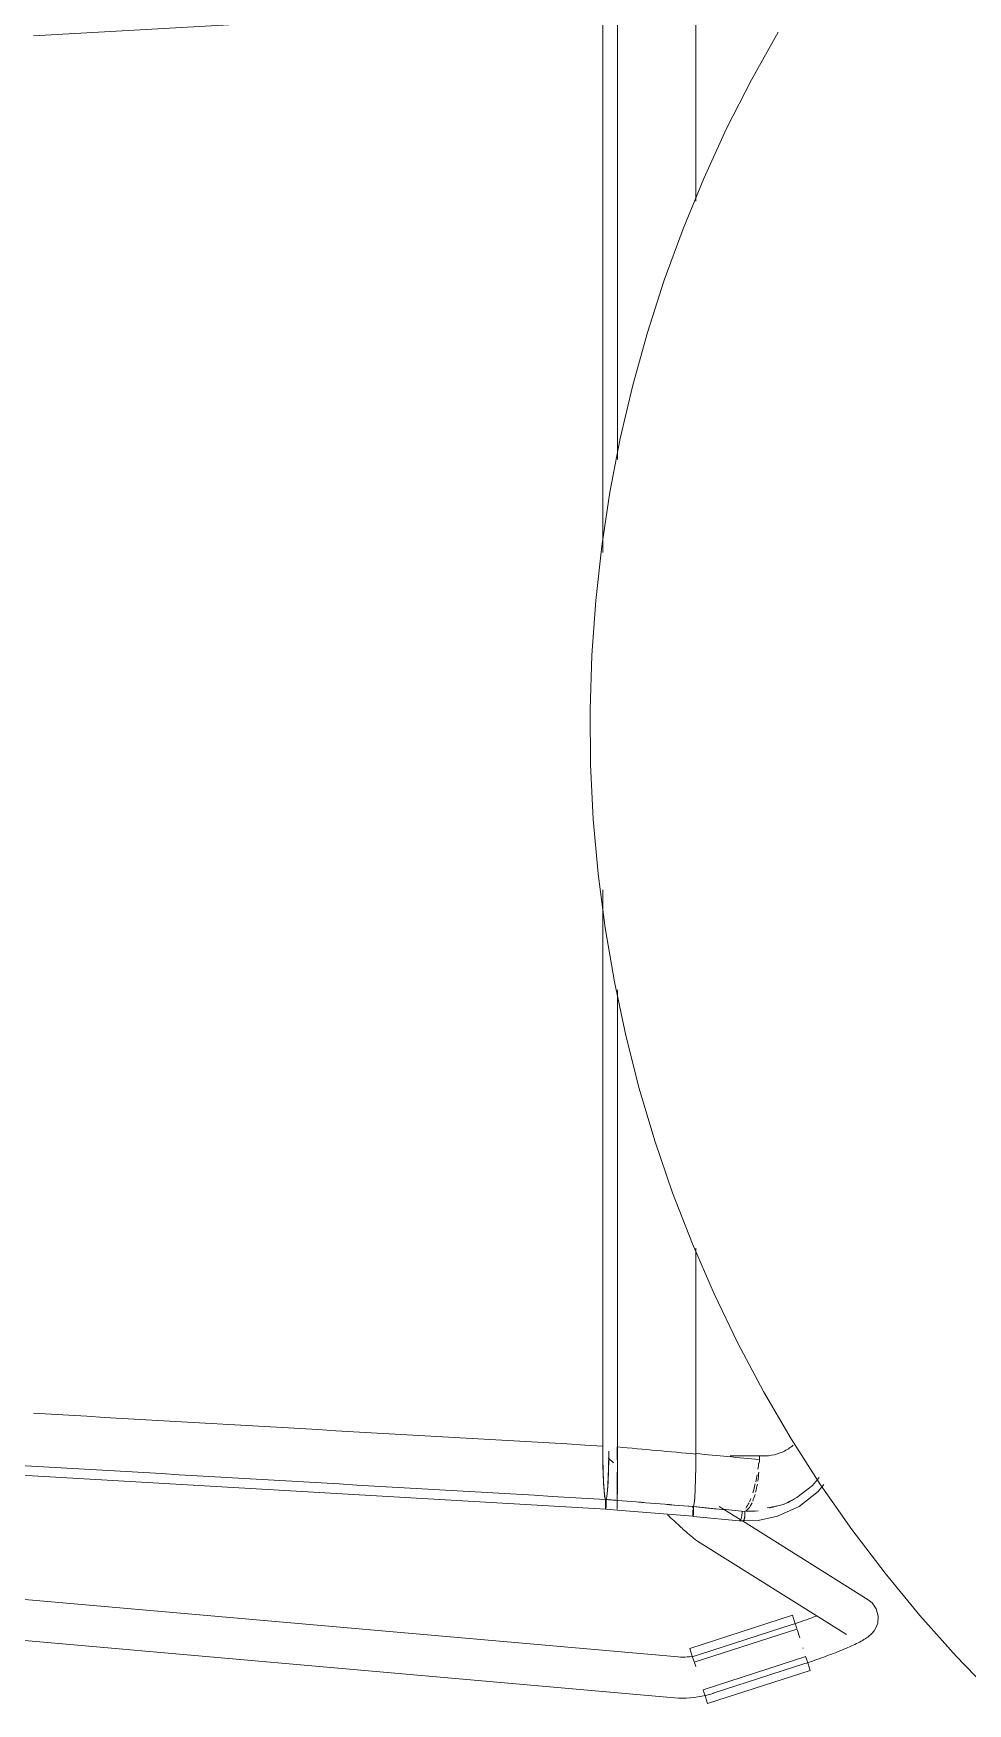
# Model space of a CAD drawing. Header units: millimetres. Extents: x 155927 to 317870, y -36033 to 97293.
# Drawn here: x 227310.4 to 227583.6, y 24823.2 to 25311.6 of the extents above; entities that cross this region are included whole.
import ezdxf

# ---------------------------------------------------------------- set-up
doc = ezdxf.new("R2010")
doc.units = ezdxf.units.MM
doc.header["$MEASUREMENT"] = 0
doc.layers.add('I-FURN', color=8, linetype='CONTINUOUS', lineweight=9)

msp = doc.modelspace()

# ---------------------------------------------------------------- linework, layer by layer
at = {"layer": 'I-FURN'}
for p, q in [((227476.85, 25320.44), (227476.85, 25159.87)), ((227476.85, 25159.87), (227476.85, 25320.44)), ((227481.16, 25320.71), (227481.16, 25186.97)), ((227481.16, 25186.97), (227481.16, 25320.71)), ((227504.13, 25262.53), (227504.13, 25322.65)), ((227504.13, 25322.65), (227504.13, 25262.53)), ((227528.19, 25311.98), (227520.37, 25298.02)), ((227520.37, 25298.02), (227513.11, 25283.76)), ((227513.11, 25283.76), (227506.43, 25269.23)), ((227506.43, 25269.23), (227500.34, 25254.43)), ((227500.34, 25254.43), (227494.84, 25239.41)), ((227494.84, 25239.41), (227489.95, 25224.18)), ((227489.95, 25224.18), (227485.67, 25208.76)), ((227485.67, 25208.76), (227482.01, 25193.19)), ((227482.01, 25193.19), (227478.97, 25177.48)), ((227478.97, 25177.48), (227476.57, 25161.66)), ((227476.57, 25161.66), (227474.8, 25145.76)), ((227474.8, 25145.76), (227473.67, 25129.8)), ((227473.67, 25129.8), (227473.18, 25113.81)), ((227473.18, 25113.81), (227473.32, 25097.81)), ((227473.32, 25097.81), (227474.11, 25081.83)), ((227474.11, 25081.83), (227475.53, 25065.9)), ((227475.53, 25065.9), (227477.6, 25050.03)), ((227476.85, 25061.14), (227476.85, 24898.54)), ((227476.85, 24898.54), (227476.85, 25061.14)), ((227477.6, 25050.03), (227480.29, 25034.26)), ((227480.29, 25034.26), (227483.61, 25018.61)), ((227481.16, 25031.91), (227481.16, 24898.28)), ((227481.16, 24898.28), (227481.16, 25031.91)), ((227483.61, 25018.61), (227487.56, 25003.11)), ((227487.56, 25003.11), (227492.12, 24987.77)), ((227492.12, 24987.77), (227497.29, 24972.63)), ((227497.29, 24972.63), (227503.07, 24957.71)), ((227503.07, 24957.71), (227509.43, 24943.03)), ((227504.13, 24896.33), (227504.13, 24956.45)), ((227504.13, 24956.45), (227504.13, 24896.33)), ((227509.43, 24943.03), (227516.38, 24928.62)), ((227516.38, 24928.62), (227523.9, 24914.5)), ((227523.9, 24914.5), (227531.98, 24900.69)), ((227145.83, 24899.37), (227477.74, 24880.09)), ((227476.85, 24898.54), (227476.87, 24894.76)), ((227481.04, 24894.48), (227481.04, 24898.26)), ((227481.04, 24898.26), (227481.04, 24894.48)), ((227481.16, 24898.28), (227481.16, 24894.49)), ((227481.16, 24894.49), (227481.16, 24898.28)), ((227531.98, 24900.69), (227540.6, 24887.21)), ((227476.87, 24894.76), (227476.95, 24891.19)), ((227478.49, 24895.05), (227480, 24893.59)), ((227478.53, 24891.2), (227478.61, 24894.75)), ((227478.61, 24894.75), (227478.63, 24897)), ((227481.16, 24894.49), (227481.16, 24890.92)), ((227481.16, 24890.92), (227481.16, 24894.49)), ((227504.13, 24896.21), (227504.1, 24892.48)), ((227504.11, 24892.57), (227504.13, 24896.33)), ((227514.17, 24895.63), (227523.93, 24895.63)), ((227522.68, 24895.68), (227522.68, 24894.63)), ((227476.95, 24891.19), (227477.08, 24888.06)), ((227478.41, 24888.08), (227478.53, 24891.2)), ((227481.05, 24887.81), (227481.04, 24890.93)), ((227481.04, 24890.93), (227481.05, 24887.8)), ((227481.16, 24890.92), (227481.15, 24887.79)), ((227481.15, 24887.79), (227481.16, 24890.92)), ((227503.92, 24885.94), (227504.03, 24889.04)), ((227504.03, 24888.97), (227503.92, 24885.94)), ((227504.1, 24892.48), (227504.03, 24889.04)), ((227504.03, 24889.04), (227504.1, 24892.47)), ((227540.15, 24889.3), (227538.19, 24886.96)), ((227477.08, 24888.06), (227477.24, 24885.56)), ((227477.24, 24885.56), (227477.43, 24883.81)), ((227477.43, 24883.81), (227477.64, 24882.92)), ((227477.84, 24882.93), (227478.05, 24883.83)), ((227478.05, 24883.83), (227478.24, 24885.58)), ((227478.24, 24885.58), (227478.41, 24888.08)), ((227481.07, 24885.31), (227481.05, 24887.81)), ((227481.05, 24887.8), (227481.07, 24885.3)), ((227481.08, 24883.56), (227481.07, 24885.31)), ((227481.07, 24885.3), (227481.08, 24883.55)), ((227481.12, 24883.54), (227481.11, 24882.65)), ((227481.11, 24882.65), (227481.12, 24883.54)), ((227481.14, 24885.28), (227481.12, 24883.54)), ((227481.12, 24883.54), (227481.14, 24885.28)), ((227481.15, 24887.79), (227481.14, 24885.29)), ((227481.14, 24885.28), (227481.15, 24887.79)), ((227503.59, 24881.72), (227503.77, 24883.46)), ((227503.76, 24883.44), (227503.59, 24881.72)), ((227503.77, 24883.46), (227503.92, 24885.94)), ((227503.92, 24885.9), (227503.77, 24883.46)), ((227533.61, 24883.46), (227529.93, 24881.55)), ((227538.19, 24886.96), (227533.61, 24883.46)), ((227539.85, 24885.22), (227534.32, 24880.89)), ((227541.49, 24887.28), (227539.85, 24885.22)), ((227540.6, 24887.21), (227549.75, 24874.09)), ((227477.64, 24882.92), (227477.63, 24882.45)), ((227477.63, 24882.45), (227477.63, 24881.95)), ((227477.63, 24881.95), (227477.64, 24881.46)), ((227477.64, 24881.46), (227477.65, 24881.01)), ((227477.65, 24881.01), (227477.67, 24880.63)), ((227477.67, 24880.63), (227477.69, 24880.34)), ((227477.69, 24880.34), (227477.71, 24880.15)), ((227477.71, 24880.15), (227477.74, 24880.09)), ((227477.74, 24880.09), (227477.77, 24880.15)), ((227481.1, 24879.82), (227477.74, 24880.08)), ((227477.77, 24880.15), (227477.8, 24880.34)), ((227477.8, 24880.34), (227477.82, 24880.64)), ((227477.82, 24880.64), (227477.84, 24881.02)), ((227477.85, 24882.46), (227477.84, 24882.93)), ((227477.84, 24881.02), (227477.85, 24881.47)), ((227477.85, 24881.96), (227477.85, 24882.46)), ((227477.85, 24881.47), (227477.85, 24881.96)), ((227481.09, 24882.19), (227481.09, 24882.66)), ((227481.09, 24882.66), (227481.09, 24882.19)), ((227481.09, 24881.69), (227481.09, 24882.19)), ((227481.09, 24882.19), (227481.09, 24881.69)), ((227481.09, 24881.2), (227481.09, 24881.69)), ((227481.09, 24881.69), (227481.09, 24881.2)), ((227481.09, 24880.75), (227481.09, 24881.2)), ((227481.09, 24881.2), (227481.09, 24880.75)), ((227481.1, 24880.37), (227481.09, 24880.75)), ((227481.09, 24880.75), (227481.1, 24880.36)), ((227481.11, 24880.36), (227481.1, 24880.07)), ((227481.1, 24880.06), (227481.11, 24880.36)), ((227481.1, 24879.88), (227481.1, 24879.82)), ((227481.1, 24879.82), (227481.1, 24879.88)), ((227481.1, 24879.88), (227481.1, 24879.81)), ((227481.1, 24879.81), (227481.1, 24879.88)), ((227481.1, 24879.81), (227503.3, 24877.99)), ((227481.11, 24882.65), (227481.11, 24882.18)), ((227481.11, 24882.18), (227481.11, 24882.65)), ((227481.11, 24882.18), (227481.11, 24881.68)), ((227481.11, 24881.68), (227481.11, 24882.18)), ((227481.11, 24881.68), (227481.11, 24881.19)), ((227481.11, 24881.19), (227481.11, 24881.68)), ((227481.11, 24881.19), (227481.11, 24880.74)), ((227481.11, 24880.74), (227481.11, 24881.19)), ((227481.11, 24880.74), (227481.11, 24880.36)), ((227481.11, 24880.36), (227481.11, 24880.74)), ((227503.21, 24880.82), (227503.2, 24880.35)), ((227503.2, 24880.35), (227503.21, 24880.82)), ((227503.2, 24879.85), (227503.2, 24879.36)), ((227503.2, 24879.36), (227503.2, 24879.85)), ((227503.2, 24879.36), (227503.21, 24878.91)), ((227503.21, 24878.91), (227503.2, 24879.36)), ((227503.21, 24878.91), (227503.23, 24878.53)), ((227503.23, 24878.53), (227503.21, 24878.91)), ((227503.23, 24878.53), (227503.25, 24878.23)), ((227503.25, 24878.24), (227503.23, 24878.53)), ((227503.35, 24878.24), (227503.37, 24878.54)), ((227503.37, 24878.54), (227503.35, 24878.25)), ((227503.39, 24878.93), (227503.37, 24878.54)), ((227503.37, 24878.54), (227503.39, 24878.92)), ((227503.59, 24881.72), (227503.39, 24880.84)), ((227503.39, 24880.83), (227503.59, 24881.72)), ((227503.39, 24880.84), (227503.4, 24880.37)), ((227503.4, 24880.36), (227503.39, 24880.83)), ((227503.4, 24879.38), (227503.39, 24878.93)), ((227503.39, 24878.92), (227503.4, 24879.37)), ((227503.4, 24880.37), (227503.4, 24879.87)), ((227503.41, 24879.86), (227503.4, 24880.36)), ((227503.4, 24879.87), (227503.4, 24879.38)), ((227503.4, 24879.37), (227503.41, 24879.86)), ((227517.39, 24876.86), (227510.94, 24880.9)), ((227534.32, 24880.89), (227528.01, 24877.99)), ((227498.92, 24836.9), (227074.42, 24874.19)), ((227496.26, 24878.01), (227495.79, 24878.45)), ((227496.72, 24877.58), (227496.26, 24878.01)), ((227497.18, 24877.16), (227496.72, 24877.58)), ((227497.62, 24876.74), (227497.18, 24877.16)), ((227498.06, 24876.34), (227497.62, 24876.74)), ((227498.48, 24875.95), (227498.06, 24876.34)), ((227498.9, 24875.57), (227498.48, 24875.95)), ((227499.3, 24875.2), (227498.9, 24875.57)), ((227499.69, 24874.85), (227499.3, 24875.2)), ((227500.07, 24874.5), (227499.69, 24874.85)), ((227500.43, 24874.17), (227500.07, 24874.5)), ((227500.78, 24873.86), (227500.43, 24874.17)), ((227501.12, 24873.56), (227500.78, 24873.86)), ((227503.28, 24878.05), (227503.25, 24878.24)), ((227503.25, 24878.23), (227503.28, 24878.05)), ((227503.28, 24878.05), (227503.3, 24877.98)), ((227503.3, 24877.99), (227503.28, 24878.05)), ((227503.33, 24878.06), (227503.3, 24877.99)), ((227503.3, 24877.98), (227503.33, 24878.05)), ((227503.3, 24877.98), (227517.79, 24876.56)), ((227503.33, 24878.05), (227503.35, 24878.24)), ((227522.36, 24876.77), (227516.9, 24876.68)), ((227554.52, 24853.6), (227517.76, 24876.63)), ((227528.01, 24877.99), (227522.36, 24876.77)), ((227549.75, 24874.09), (227559.43, 24861.35)), ((227501.44, 24873.27), (227501.12, 24873.56)), ((227501.75, 24873), (227501.44, 24873.27)), ((227502.04, 24872.74), (227501.75, 24873)), ((227502.32, 24872.49), (227502.04, 24872.74)), ((227502.59, 24872.27), (227502.32, 24872.49)), ((227502.84, 24872.05), (227502.59, 24872.27)), ((227503.08, 24871.85), (227502.84, 24872.05)), ((227503.31, 24871.66), (227503.08, 24871.85)), ((227503.54, 24871.48), (227503.31, 24871.66)), ((227503.76, 24871.31), (227503.54, 24871.48)), ((227503.99, 24871.13), (227503.76, 24871.31)), ((227504.24, 24870.95), (227503.99, 24871.13)), ((227504.57, 24870.73), (227504.24, 24870.95)), ((227504.57, 24870.73), (227548.15, 24843.43)), ((227054.54, 24863.89), (227497.87, 24824.94)), ((227559.43, 24861.35), (227569.6, 24849)), ((227555.65, 24852.7), (227554.52, 24853.6)), ((227555.65, 24852.7), (227556.87, 24850.97)), ((227556.87, 24850.97), (227557.46, 24848.75)), ((227532.34, 24849.07), (227502.33, 24839.38)), ((227503.64, 24835.34), (227533.65, 24845.03)), ((227532.29, 24846.35), (227505.48, 24837.64)), ((227532.62, 24846.46), (227532.29, 24846.35)), ((227532.34, 24849.07), (227532.97, 24847.12)), ((227533.31, 24846.69), (227532.62, 24846.46)), ((227532.97, 24847.12), (227533.61, 24845.15)), ((227534, 24846.92), (227533.31, 24846.69)), ((227534.48, 24842.45), (227533.68, 24844.93)), ((227534.69, 24847.15), (227534, 24846.92)), ((227535.37, 24847.38), (227534.69, 24847.15)), ((227536.04, 24847.62), (227535.37, 24847.38)), ((227536.71, 24847.85), (227536.04, 24847.62)), ((227537.36, 24848.09), (227536.71, 24847.85)), ((227538.01, 24848.32), (227537.36, 24848.09)), ((227538.65, 24848.56), (227538.01, 24848.32)), ((227539.27, 24848.79), (227538.65, 24848.56)), ((227556.2, 24844.48), (227555.68, 24843.85)), ((227556.76, 24845.39), (227556.2, 24844.48)), ((227557.28, 24846.77), (227556.76, 24845.39)), ((227557.46, 24848.75), (227557.28, 24846.77)), ((227569.6, 24849), (227580.26, 24837.07)), ((227535.48, 24839.36), (227535.41, 24839.56)), ((227548.53, 24839.6), (227547.97, 24839.35)), ((227549.08, 24839.84), (227548.53, 24839.6)), ((227549.61, 24840.07), (227549.08, 24839.84)), ((227550.12, 24840.31), (227549.61, 24840.07)), ((227550.61, 24840.54), (227550.12, 24840.31)), ((227551.08, 24840.77), (227550.61, 24840.54)), ((227551.54, 24841), (227551.08, 24840.77)), ((227551.98, 24841.23), (227551.54, 24841)), ((227552.4, 24841.46), (227551.98, 24841.23)), ((227552.81, 24841.69), (227552.4, 24841.46)), ((227553.21, 24841.93), (227552.81, 24841.69)), ((227553.61, 24842.17), (227553.21, 24841.93)), ((227553.99, 24842.43), (227553.61, 24842.17)), ((227554.38, 24842.7), (227553.99, 24842.43)), ((227554.79, 24843.02), (227554.38, 24842.7)), ((227555.21, 24843.38), (227554.79, 24843.02)), ((227555.68, 24843.85), (227555.21, 24843.38)), ((227498.95, 24836.89), (227498.92, 24836.89)), ((227499.61, 24836.85), (227498.95, 24836.89)), ((227500.27, 24836.83), (227499.61, 24836.85)), ((227500.93, 24836.84), (227500.27, 24836.83)), ((227501.59, 24836.88), (227500.93, 24836.84)), ((227502.25, 24836.94), (227501.59, 24836.88)), ((227502.91, 24837.03), (227502.25, 24836.94)), ((227502.96, 24837.43), (227502.33, 24839.38)), ((227503.56, 24837.14), (227502.91, 24837.03)), ((227503.6, 24835.46), (227502.96, 24837.43)), ((227504.21, 24837.28), (227503.56, 24837.14)), ((227504.05, 24834.08), (227503.67, 24835.24)), ((227504.85, 24837.45), (227504.21, 24837.28)), ((227505.48, 24837.64), (227504.85, 24837.45)), ((227536.25, 24836.96), (227506.24, 24827.27)), ((227509.19, 24826.23), (227536, 24834.94)), ((227536.46, 24835.09), (227536, 24834.94)), ((227536.29, 24836.84), (227536.93, 24834.87)), ((227537.2, 24835.33), (227536.46, 24835.09)), ((227536.93, 24834.87), (227537.56, 24832.92)), ((227537.93, 24835.58), (227537.2, 24835.33)), ((227538.67, 24835.83), (227537.93, 24835.58)), ((227539.39, 24836.08), (227538.67, 24835.83)), ((227540.12, 24836.33), (227539.39, 24836.08)), ((227540.83, 24836.58), (227540.12, 24836.33)), ((227541.54, 24836.84), (227540.83, 24836.58)), ((227542.24, 24837.09), (227541.54, 24836.84)), ((227542.93, 24837.35), (227542.24, 24837.09)), ((227543.6, 24837.6), (227542.93, 24837.35)), ((227544.27, 24837.86), (227543.6, 24837.6)), ((227544.92, 24838.11), (227544.27, 24837.86)), ((227545.56, 24838.36), (227544.92, 24838.11)), ((227546.19, 24838.61), (227545.56, 24838.36)), ((227546.8, 24838.86), (227546.19, 24838.61)), ((227547.39, 24839.11), (227546.8, 24838.86)), ((227547.97, 24839.35), (227547.39, 24839.11)), ((227580.26, 24837.07), (227591.39, 24825.57)), ((227537.56, 24832.92), (227507.55, 24823.23)), ((227497.87, 24824.94), (227499.01, 24824.86)), ((227499.01, 24824.86), (227500.15, 24824.83)), ((227500.15, 24824.83), (227501.29, 24824.85)), ((227501.29, 24824.85), (227502.43, 24824.9)), ((227502.43, 24824.9), (227503.57, 24825.01)), ((227503.57, 24825.01), (227504.7, 24825.16)), ((227504.7, 24825.16), (227505.82, 24825.36)), ((227505.82, 24825.36), (227506.94, 24825.6)), ((227506.92, 24825.18), (227506.28, 24827.15)), ((227507.55, 24823.23), (227506.92, 24825.18)), ((227506.94, 24825.6), (227508.05, 24825.88)), ((227508.05, 24825.88), (227509.14, 24826.21)), ((227509.14, 24826.21), (227509.19, 24826.23))]:
    msp.add_line(p, q, dxfattribs=at)
for points in [[(227310.36, 25310.86), (227365.82, 25314.05), (227421.32, 25317.25), (227476.85, 25320.44)], [(227476.85, 24898.54), (227421.32, 24901.74), (227365.79, 24904.93), (227310.36, 24908.13)], [(227477.64, 24882.92), (227422.24, 24886.14), (227311.48, 24892.58), (227200.88, 24899.02), (227145.64, 24902.24)], [(227492.66, 24897.24), (227488.83, 24897.59), (227485, 24897.93), (227481.16, 24898.28)], [(227504.13, 24896.21), (227500.31, 24896.56), (227496.49, 24896.9), (227492.66, 24897.24)], [(227504.13, 24896.33), (227507.27, 24896.03), (227513.52, 24895.44), (227519.66, 24894.89), (227522.68, 24894.63)], [(227522.27, 24891.8), (227522.35, 24892.39), (227522.41, 24892.98), (227522.47, 24893.59)], [(227522.68, 24894.63), (227522.68, 24894.28), (227522.67, 24893.92), (227522.66, 24893.57)], [(227524.2, 24895.63), (227523.7, 24895.62), (227523.19, 24895.64), (227522.68, 24895.68)], [(227521.62, 24888.11), (227521.76, 24888.75), (227521.89, 24889.42), (227522.02, 24890.1)], [(227522.52, 24890.91), (227522.44, 24890.01), (227522.34, 24889.13), (227522.22, 24888.28)], [(227521.4, 24884.38), (227521.19, 24883.65), (227520.96, 24883.01), (227520.72, 24882.41)], [(227520.77, 24884.85), (227521.02, 24885.65), (227521.25, 24886.53), (227521.46, 24887.45)], [(227522.08, 24887.43), (227521.94, 24886.59), (227521.77, 24885.78), (227521.59, 24885.04)], [(227477.64, 24882.92), (227478.22, 24882.88), (227479.38, 24882.79), (227480.53, 24882.7), (227481.11, 24882.65)], [(227477.84, 24882.93), (227477.86, 24882.33), (227477.85, 24880.83), (227477.78, 24880.08), (227477.74, 24880.08)], [(227477.84, 24882.93), (227478.38, 24882.88), (227479.47, 24882.79), (227480.55, 24882.7), (227481.09, 24882.66)], [(227503.39, 24880.84), (227499.69, 24881.14), (227492.26, 24881.74), (227484.83, 24882.35), (227481.11, 24882.65)], [(227488.65, 24882.03), (227488.24, 24882.06), (227487.83, 24882.1), (227487.42, 24882.13)], [(227503.21, 24880.82), (227499.56, 24881.13), (227495.91, 24881.43), (227492.26, 24881.73)], [(227503.21, 24880.82), (227505.58, 24880.59), (227507.95, 24880.35), (227510.29, 24880.12)], [(227503.39, 24880.83), (227505.92, 24880.59), (227510.96, 24880.12), (227515.91, 24879.64), (227518.35, 24879.4)], [(227517.05, 24876.74), (227517.09, 24876.79), (227517.18, 24876.91), (227517.32, 24877.21), (227517.43, 24877.59), (227517.53, 24878.05), (227517.59, 24878.54), (227517.63, 24879.04), (227517.62, 24879.35), (227517.62, 24879.5)], [(227520.52, 24881.95), (227520.19, 24881.25), (227519.49, 24880.11), (227518.74, 24879.54), (227518.35, 24879.4)], [(227518.7, 24880.41), (227519.03, 24880.82), (227519.35, 24881.34), (227519.66, 24881.98)], [(227522.35, 24879.57), (227521.17, 24879.45), (227519.97, 24879.44), (227518.77, 24879.47)], [(227519.78, 24882.23), (227519.92, 24882.53), (227520.06, 24882.86), (227520.19, 24883.21)], [(227525.6, 24880.37), (227526.32, 24880.57), (227527.04, 24880.8), (227527.75, 24881.07)]]:
    msp.add_open_spline(points, degree=3, dxfattribs=at)
for points, knots in [([(227477.64, 24882.92), (227477.5, 24883.2), (227477.29, 24884.58), (227477.07, 24887.94), (227476.94, 24891.11), (227476.87, 24894.72), (227476.85, 24897.26), (227476.85, 24898.54)], [-1, -1, -1, -1, -0.666667, -0.5, -0.333333, -0.166667, 0, 0, 0, 0]), ([(227532.58, 24898.79), (227531.67, 24898.03), (227528.67, 24896.1), (227525.07, 24895.47), (227522.68, 24895.68)], [0.5, 0.5, 0.5, 0.5, 0.6666667, 1, 1, 1, 1]), ([(227478.63, 24897), (227478.62, 24894.98), (227478.56, 24891.75), (227478.41, 24887.96), (227478.19, 24884.61), (227477.99, 24883.22), (227477.84, 24882.93)], [-0.9335619, -0.9335619, -0.9335619, -0.9335619, -0.6666667, -0.5, -0.3333333, 0, 0, 0, 0]), ([(227533.59, 24883.47), (227532.77, 24882.95), (227530.05, 24881.37), (227527.06, 24880.77), (227524.96, 24880.49)], [-0.4024189, -0.4024189, -0.4024189, -0.4024189, -0.3333333, -0.1789981, -0.1789981, -0.1789981, -0.1789981]), ([(227477.74, 24880.08), (227477.72, 24880.08), (227477.7, 24880.22), (227477.66, 24880.61), (227477.65, 24881), (227477.63, 24881.45), (227477.63, 24881.95), (227477.63, 24882.45), (227477.64, 24882.77), (227477.64, 24882.92)], [-0.498493, -0.498493, -0.498493, -0.498493, -0.375, -0.3125, -0.25, -0.1875, -0.125, -0.0625, 0, 0, 0, 0]), ([(227518.35, 24879.4), (227518.37, 24879.26), (227518.4, 24878.97), (227518.42, 24878.55), (227518.41, 24878.17), (227518.38, 24877.88), (227518.35, 24877.61), (227518.3, 24877.36), (227518.24, 24877.14), (227518.17, 24876.94), (227518.07, 24876.75), (227517.99, 24876.64), (227517.94, 24876.61)], [0, 0, 0, 0, 0.0555556, 0.1111111, 0.1666667, 0.1944444, 0.2222222, 0.2777778, 0.3055556, 0.3333333, 0.3888889, 0.4444444, 0.4444444, 0.4444444, 0.4444444])]:
    msp.add_open_spline(points, degree=3, knots=knots, dxfattribs=at)

doc.saveas('drawing.dxf')
